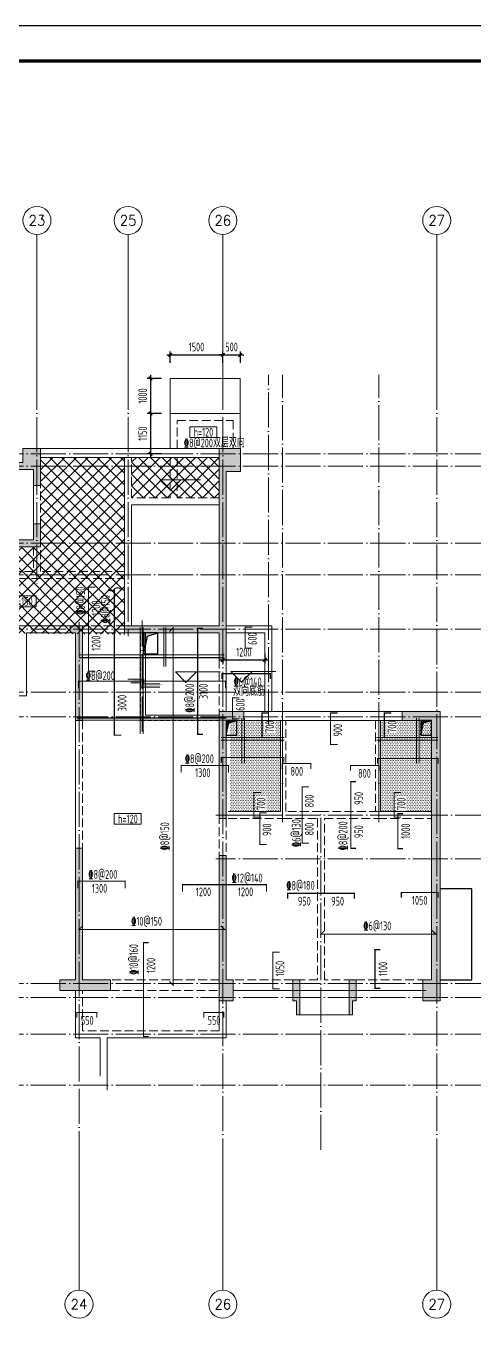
# Model space of a CAD drawing. Extents: x -129922 to 1190196, y -520662 to 139923.
# Drawn here: x 622227 to 635004, y -168335 to -131343 of the extents above; entities that cross this region are included whole.
import ezdxf
from ezdxf.enums import TextEntityAlignment as Align

# ---------------------------------------------------------------- set-up
doc = ezdxf.new("R2010")
doc.units = 0
doc.header["$LTSCALE"] = 1000
doc.header["$MEASUREMENT"] = 0
doc.linetypes.add('DASH', pattern=[0.35, 0.25, -0.1])
doc.linetypes.add('DOTE', pattern=[2.42, 2, -0.2, 0.02, -0.2])
for name, color, linetype, lineweight in [('A-平面-屋面线', 40, 'Continuous', 30), ('A-平面-饰线', 11, 'Continuous', 15), ('A-标注-轴号', 3, 'Continuous', 15), ('A-标注-轴号文字', 7, 'Continuous', 15), ('A-轴线-塔楼', 1, 'DOTE', 9), ('A-轴线-隔墙', 41, 'DOTE', 9), ('S-基础-DQ', 6, 'Continuous', 20), ('S-墙柱-HATCH', 251, 'Continuous', 9), ('S-墙柱-WALL', 6, 'Continuous', 20), ('S-大样-HATCH', 251, 'Continuous', 9), ('S-大样-实线', 2, 'Continuous', 20), ('S-板-BEAM', 4, 'DASH', 20), ('S-板-BEAM-CON', 2, 'Continuous', 20), ('S-板-DIM', 3, 'Continuous', 20), ('S-板-文字', 7, 'Continuous', 20), ('S-板-板厚', 191, 'Continuous', 20), ('S-板-板面填充', 251, 'Continuous', 20), ('S-板-标高', 3, 'Continuous', 20), ('S-板-楼板正筋', 107, 'Continuous', 20), ('S-板-楼板正筋文字', 107, 'Continuous', 20), ('S-板-楼板负筋', 1, 'Continuous', 20), ('S-板-楼板负筋文字', 7, 'Continuous', 20)]:
    doc.layers.add(name, color=color, linetype=linetype, lineweight=lineweight)
for name, color, linetype in [('DIM', 3, 'Continuous'), ('HOLE', 5, 'Continuous'), ('HOLE_HATCH', 9, 'Continuous'), ('Y-云图图框', 7, 'Continuous')]:
    doc.layers.add(name, color=color, linetype=linetype)
doc.styles.add('_TCH_AXIS', font='COMPLEX.shx', dxfattribs={"bigfont": 'hztxt.shx'})
doc.styles.add('_YT_Name', font='', dxfattribs={"width": 0.8})
doc.styles.add('_YT_Sign_Text', font='ros.shx', dxfattribs={"width": 0.8, "bigfont": 'hztxt.shx'})
doc.styles.add('BW_Rein', font='tssdeng.shx', dxfattribs={"width": 0.7, "bigfont": 'hztxt.shx'})
doc.styles.add('COMPLEX', font='COMPLEX')
doc.styles.get("Standard").update_dxf_attribs({"font": 'gbenor.shx', "bigfont": 'gbcbig.shx'})
doc.styles.add('TSSD_Dimension', font='tssdeng.shx', dxfattribs={"width": 0.7, "bigfont": 'HZTXT.SHX'})
doc.styles.add('TSSD_Rein', font='tssdeng.shx', dxfattribs={"width": 0.7, "bigfont": 'hztxt.shx'})
doc.styles.add('样式 1', font='tssdeng.shx', dxfattribs={"width": 0.7, "bigfont": 'tssdchn.shx'})
doc.styles.get('_YT_Name').set_extended_font_data('SimHei')
doc.dimstyles.new('TSSD_100_100$0', dxfattribs={"dimtxt": 250, "dimasz": 100, "dimexe": 100, "dimexo": 250, "dimgap": 100, "dimtad": 1, "dimdec": 0, "dimzin": 0, "dimdsep": 46, "dimtxsty": 'TSSD_Dimension', "dimblk": 'ARCHTICK', "dimcen": 0, "dimdle": 100, "dimclrd": 3, "dimclre": 3, "dimclrt": 7, "dimadec": 0, "dimazin": 0, "dimtfac": 1, "dimtdec": 0, "dimtix": 1, "dimtmove": 2, "dimatfit": 0, "dimldrblk": 'ARCHTICK', "dimfxl": 0, "dimtolj": 1, "dimtzin": 0, "dimarcsym": 0})

# ---------------------------------------------------------------- blocks, each defined once
blk = doc.blocks.new('_AXISO')
blk.add_circle((0, 0), 0.5)
at = {"layer": 'S-板-文字', "style": 'COMPLEX', "width": 1.041667}
blk.add_attdef('A', text='', height=0.56, dxfattribs=at).set_placement((-0.25, -0.28), (0.25, -0.28), align=Align.FIT)
blk = doc.blocks.new('ZHOUWANG3')
at = {"layer": 'A-标注-轴号'}
for p, q in [((124452, 248942), (124452, 252942)), ((127052, 248942), (127052, 252942)), ((129752, 248942), (129752, 252942)), ((135852, 248942), (135852, 252942)), ((125652, 226834), (125652, 222834)), ((129752, 226834), (129752, 222834)), ((135852, 226834), (135852, 222834))]:
    blk.add_line(p, q, dxfattribs=at)
at = {"layer": 'A-轴线-塔楼', "linetype": 'DOTE', "ltscale": 0.5}
for p, q in [((124452, 248942), (124452, 242986)), ((127052, 248942), (127052, 241486)), ((129752, 248942), (129752, 226834)), ((135852, 248942), (135852, 226834)), ((139798, 246686), (85362, 246686)), ((139798, 246336), (121152, 246336)), ((139798, 244136), (121152, 244136)), ((139798, 243236), (85362, 243236)), ((139798, 241686), (85362, 241686)), ((125652, 241886), (125652, 226834)), ((139798, 239886), (85362, 239886)), ((139798, 239186), (85362, 239186)), ((139798, 231586), (85362, 231586)), ((139798, 228686), (85362, 228686))]:
    blk.add_line(p, q, dxfattribs=at)
at = {"layer": 'A-轴线-隔墙', "ltscale": 0.5}
for p, q in [((131052, 238966), (131052, 248942)), ((131452, 236186), (131452, 248942)), ((134202, 236186), (134202, 248942)), ((127452, 238770), (127452, 241936)), ((139798, 236386), (129552, 236386)), ((132552, 226834), (132552, 236486)), ((139798, 235136), (129552, 235136)), ((139798, 231186), (85362, 231186)), ((139798, 230136), (85362, 230136))]:
    blk.add_line(p, q, dxfattribs=at)
at = {"layer": 'A-标注-轴号'}
ref = blk.add_blockref('_AXISO', (124452, 253342), dxfattribs=dict(at, xscale=800, yscale=800, zscale=800))
ref.add_attrib('A', '23', dxfattribs={"layer": 'A-标注-轴号文字', "height": 294.3, "style": '_TCH_AXIS'}).set_placement((124214, 253195), (124690, 253195), align=Align.FIT)
ref = blk.add_blockref('_AXISO', (127052, 253342), dxfattribs=dict(at, xscale=800, yscale=800, zscale=800))
ref.add_attrib('A', '25', dxfattribs={"layer": 'A-标注-轴号文字', "height": 294.3, "style": '_TCH_AXIS'}).set_placement((126814, 253195), (127290, 253195), align=Align.FIT)
ref = blk.add_blockref('_AXISO', (129752, 253342), dxfattribs=dict(at, xscale=800, yscale=800, zscale=800))
ref.add_attrib('A', '26', dxfattribs={"layer": 'A-标注-轴号文字', "height": 294.3, "style": '_TCH_AXIS'}).set_placement((129514, 253195), (129990, 253195), align=Align.FIT)
ref = blk.add_blockref('_AXISO', (135852, 253342), dxfattribs=dict(at, xscale=800, yscale=800, zscale=800))
ref.add_attrib('A', '27', dxfattribs={"layer": 'A-标注-轴号文字', "height": 294.3, "style": '_TCH_AXIS'}).set_placement((135614, 253195), (136090, 253195), align=Align.FIT)
ref = blk.add_blockref('_AXISO', (125652, 222434), dxfattribs=dict(at, xscale=800, yscale=800, zscale=800))
ref.add_attrib('A', '24', dxfattribs={"layer": 'A-标注-轴号文字', "height": 282.2, "style": '_TCH_AXIS'}).set_placement((125410, 222293), (125894, 222293), align=Align.FIT)
ref = blk.add_blockref('_AXISO', (129752, 222434), dxfattribs=dict(at, xscale=800, yscale=800, zscale=800))
ref.add_attrib('A', '26', dxfattribs={"layer": 'A-标注-轴号文字', "height": 294.3, "style": '_TCH_AXIS'}).set_placement((129514, 222286), (129990, 222286), align=Align.FIT)
ref = blk.add_blockref('_AXISO', (135852, 222434), dxfattribs=dict(at, xscale=800, yscale=800, zscale=800))
ref.add_attrib('A', '27', dxfattribs={"layer": 'A-标注-轴号文字', "height": 294.3, "style": '_TCH_AXIS'}).set_placement((135614, 222286), (136090, 222286), align=Align.FIT)
blk = doc.blocks.new('ECMCTK_A1_横_单行图名--0')
at = {"color": 4}
blk.add_lwpolyline([(0, 0), (841, 0), (841, 594), (0, 594)], close=True, dxfattribs=at)
at = {"const_width": 1}
blk.add_lwpolyline([(25, 10), (831, 10), (831, 584), (25, 584)], close=True, dxfattribs=at)
at = {"color": 80, "flags": 3}
for tag, height, p in [('YTHQINS', 3, (34.31, 585.5)), ('ECMCKEY', 3, (292.07, 288.23)), ('YTTQINS', 5.62, (848.03, 12.81)), ('YTBARCODE_T1', 3, (749.78, 5.95)), ('YTFRAME', 3, (652.76, 5.84))]:
    blk.add_attdef(tag, text='', height=height, dxfattribs=at).set_placement(p, align=Align.MIDDLE_CENTER)
for tag, height, style, width, p in [('证书编号', 4, '_YT_Sign_Text', 0.8, (708.87, 43.81)), ('审查批准号', 4, '_YT_Sign_Text', 0.8, (761.06, 43.81)), ('工程号', 4, '_YT_Sign_Text', 0.5, (804.08, 44.12)), ('设计单位', 6, '_YT_Name', 0.8, (623.75, 38.6)), ('建设单位', 4, '_YT_Sign_Text', 0.8, (734.96, 36.11)), ('阶段', 4, '_YT_Sign_Text', 0.8, (804.08, 35.81)), ('项目号', 4, '_YT_Sign_Text', 0.5, (822.08, 33.72)), ('项目名称', 4, '_YT_Sign_Text', 0.8, (734.96, 28.11)), ('专业', 4, '_YT_Sign_Text', 0.8, (804.08, 27.31)), ('图纸编号', 4, '_YT_Sign_Text', 0.5, (803.93, 19.36)), ('图纸名称', 4.5, '_YT_Name', 0.8, (735.39, 15.06)), ('出图比例', 4.2, '_YT_Sign_Text', 0.8, (681.82, 11.78)), ('日期', 4, '_YT_Sign_Text', 0.5, (803.88, 12.13)), ('版本号', 4, '_YT_Sign_Text', 0.8, (822.08, 13))]:
    blk.add_attdef(tag, text='', height=height, dxfattribs=dict(style=style, width=width)).set_placement(p, align=Align.CENTER)
at = {"style": '_YT_Sign_Text', "width": 0.8, "flags": 3}
for tag, p, height in [('{审定人}', (605.87, 26.45), 6.24), ('{校对人}', (658.35, 26.53), 6.24), ('[审定人]', (590.95, 27.81), 4.1), ('[校对人]', (642.23, 27.82), 4.1), ('[审核人]', (591.01, 19.76), 4.1), ('{审核人}', (606.98, 18.44), 6.24), ('[设计人]', (642.47, 20.21), 4.1), ('{设计人}', (658.48, 18.54), 6.24), ('[项目负责人]', (590.78, 12.01), 4.1), ('{项目负责人}', (608.28, 10.72), 6.24), ('[专业负责人]', (642.74, 11.77), 4.1), ('{专业负责人}', (658.58, 10.36), 6.24)]:
    blk.add_attdef(tag, p, '', height=height, dxfattribs=at)
at = {"color": 80, "flags": 3}
for tag, p in [('YTQRCODE', (551.04, 11.91)), ('YTBZSIT', (25, 10)), ('EXT_TK_LEFT', (25, 10))]:
    blk.add_attdef(tag, p, '', height=3, dxfattribs=at)
blk = doc.blocks.new('_ArchTick')
at = {"color": 0, "linetype": 'ByBlock', "const_width": 0.4}
blk.add_lwpolyline([(-0.5, -0.5), (0.5, 0.5)], dxfattribs=at)
blk = doc.blocks.new('*D1134')
at = {"layer": 'Defpoints', "color": 0, "transparency": 16777216}
for p in [(627840, -148988), (629040, -148988), (627840, -149426)]:
    blk.add_point(p, dxfattribs=at)
at = {"layer": 'S-板-DIM', "color": 3, "lineweight": -2, "transparency": 16777216}
for p, q in [((629140, -149426), (627740, -149426)), ((627840, -149238), (627840, -149526)), ((629040, -149238), (629040, -149526))]:
    blk.add_line(p, q, dxfattribs=at)
at = {"layer": 'S-板-DIM', "color": 3, "lineweight": -2, "transparency": 16777216, "xscale": 100, "yscale": 100, "zscale": 100, "rotation": 180}
blk.add_blockref('_ArchTick', (627840, -149426), dxfattribs=at)
at = {"layer": 'S-板-DIM', "color": 3, "lineweight": -2, "transparency": 16777216, "xscale": 100, "yscale": 100, "zscale": 100}
blk.add_blockref('_ArchTick', (629040, -149426), dxfattribs=at)
at = {"layer": 'S-板-DIM', "color": 7, "transparency": 16777216, "insert": (628440, -149201), "char_height": 250, "attachment_point": 5, "style": 'TSSD_Dimension'}
blk.add_mtext('\\A1;1200', dxfattribs=at)
blk = doc.blocks.new('20191023.11405152')
at = {"layer": 'S-大样-HATCH'}
h = blk.add_hatch(color=256, dxfattribs=at)
h.dxf.hatch_style = 1
h.paths.add_polyline_path([(-100, 0), (0, 0), (0, -400), (100, -400), (100, 600), (-100, 600)])
at = {"layer": 'S-大样-实线'}
blk.add_lwpolyline([(-100, 0), (0, 0), (0, -400), (100, -400), (100, 600), (-100, 600)], close=True, dxfattribs=at)
blk = doc.blocks.new('新块')
at = {"layer": 'S-基础-DQ'}
h = blk.add_hatch(color=8, dxfattribs=at)
h.dxf.hatch_style = 1
h.paths.add_polyline_path([(100, 25), (371, 25), (371, 54), (266, 91), (455, 125), (0, 125), (0, 0), (-451, 0), (-556, -19), (-451, -56), (-451, -100), (100, -100)])
for points in [[(455, 125), (0, 125), (0, 0), (-451, 0)], [(371, 25), (100, 25), (100, -100), (-451, -100)]]:
    blk.add_lwpolyline(points, dxfattribs=at)
blk = doc.blocks.new('BW-40591366', base_point=(4327241, -517169))
at = {"layer": 'S-板-板面填充'}
h = blk.add_hatch(dxfattribs=at)
h.set_pattern_fill('DOTS', color=256, scale=30, style=0)
h.set_pattern_definition([(0, (4332590.633, -507428.795), (23.8125, 47.625), [0, -47.625])])
h.paths.add_polyline_path([(4369441, -504829), (4370891, -504829), (4370891, -507429), (4369441, -507429)])
h = blk.add_hatch(dxfattribs=at)
h.set_pattern_fill('DOTS', color=256, scale=30, style=0)
h.set_pattern_definition([(0, (4328290.633, -507428.794), (23.8125, 47.625), [0, -47.625])])
h.paths.add_polyline_path([(4373741, -504829), (4375191, -504829), (4375191, -507429), (4373741, -507429)])
at = {"layer": 'A-平面-屋面线', "ltscale": 0.5}
blk.add_lwpolyline([(4375441, -512229), (4376341, -512229), (4376341, -509629), (4375441, -509629)], dxfattribs=at)
at = {"layer": 'A-平面-饰线'}
blk.add_line((4371341, -513229), (4372941, -513229), dxfattribs=at)
blk.add_lwpolyline([(4369741, -496079), (4369741, -495079), (4367741, -495079), (4367741, -496079)], dxfattribs=at)
at = {"layer": 'S-基础-DQ', "linetype": 'DASH', "ltscale": 0.5}
blk.add_lwpolyline([(4369141, -504829), (4366891, -504829), (4366891, -502329)], dxfattribs=at)
at = {"layer": 'S-基础-DQ', "ltscale": 0.5}
for points in [[(4369141, -504679), (4367041, -504679), (4367041, -502329)], [(4369441, -507529), (4370941, -507529), (4370941, -504829)], [(4375191, -507529), (4373691, -507529), (4373691, -504829)]]:
    blk.add_lwpolyline(points, dxfattribs=at)
at = {"layer": 'S-板-BEAM'}
for p, q in [((4366641, -498479), (4366641, -497329)), ((4364041, -499254), (4364041, -498154)), ((4367740, -498479), (4366641, -498479)), ((4369141, -498479), (4367940, -498479)), ((4363841, -499879), (4363841, -500579)), ((4364041, -500579), (4364041, -499879)), ((4361341, -500779), (4366441, -500779)), ((4363841, -500579), (4362791, -500579)), ((4366441, -500579), (4364041, -500579)), ((4366441, -502129), (4365241, -502129)), ((4365241, -502329), (4366441, -502329)), ((4369141, -503099), (4369141, -504579)), ((4365241, -504829), (4365241, -508929)), ((4371041, -507429), (4371041, -504829)), ((4373591, -504829), (4373591, -507429)), ((4369141, -507529), (4369141, -509229)), ((4372041, -507429), (4371041, -507429)), ((4373666, -507429), (4372041, -507429)), ((4369341, -507629), (4369341, -509229)), ((4369391, -507629), (4370966, -507629)), ((4370966, -507629), (4371941, -507629)), ((4371941, -507629), (4371941, -512229)), ((4372141, -507629), (4373666, -507629)), ((4372141, -512229), (4372141, -507629)), ((4373666, -507629), (4375191, -507629)), ((4369141, -512229), (4366041, -512229)), ((4371941, -512229), (4369441, -512229)), ((4375041, -512229), (4372141, -512229)), ((4365241, -513679), (4365241, -512529)), ((4366041, -512529), (4369141, -512529)), ((4369141, -513679), (4365241, -513679))]:
    blk.add_line(p, q, dxfattribs=at)
for points in [[(4367941, -497079), (4367941, -496279), (4369541, -496279), (4369541, -497079)], [(4367740, -497329), (4367740, -498479)], [(4367940, -497329), (4367940, -498479)]]:
    blk.add_lwpolyline(points, dxfattribs=at)
at = {"layer": 'S-板-BEAM-CON'}
for p, q in [((4366541, -497079), (4364041, -497079)), ((4369166, -497079), (4366541, -497079)), ((4364041, -497329), (4369141, -497329)), ((4366441, -497329), (4366441, -502129)), ((4363841, -498154), (4363841, -499254)), ((4366641, -498679), (4369141, -498679)), ((4366641, -500729), (4366641, -498679)), ((4366641, -502129), (4366641, -500729)), ((4364891, -502129), (4362341, -502129)), ((4363641, -504129), (4363641, -502329)), ((4363641, -502329), (4364891, -502329)), ((4370641, -502129), (4369341, -502129)), ((4369341, -502329), (4370441, -502329)), ((4370441, -502329), (4370441, -504579)), ((4370641, -504579), (4370641, -502129)), ((4369341, -504579), (4369341, -503099)), ((4361741, -504129), (4363641, -504129)), ((4370541, -504579), (4369841, -504579)), ((4370966, -504579), (4370541, -504579)), ((4373666, -504579), (4370966, -504579)), ((4374351, -504579), (4373666, -504579)), ((4365041, -504829), (4365041, -508929)), ((4369841, -504829), (4370541, -504829)), ((4370541, -504829), (4370966, -504829)), ((4370891, -504829), (4370891, -507429)), ((4373666, -504829), (4370966, -504829)), ((4373666, -504829), (4374351, -504829)), ((4373741, -507429), (4373741, -504829)), ((4370891, -507429), (4369391, -507429)), ((4375191, -507429), (4373666, -507429)), ((4365041, -512529), (4365041, -513879)), ((4369141, -513679), (4369141, -512527)), ((4369541, -512529), (4372041, -512529)), ((4372041, -512529), (4375041, -512529)), ((4369341, -513879), (4369341, -512829)), ((4365041, -513879), (4365743, -513879)), ((4365743, -514979), (4365743, -513879)), ((4365941, -515379), (4365941, -513879)), ((4365941, -513879), (4369341, -513879))]:
    blk.add_line(p, q, dxfattribs=at)
blk.add_lwpolyline([(4367741, -497079), (4367741, -496079), (4369741, -496079), (4369741, -497079)], dxfattribs=at)
at = {"layer": 'S-基础-DQ', "xscale": -1}
blk.add_blockref('新块', (4366991, -503783), dxfattribs=at)
at = {"layer": 'S-大样-实线'}
blk.add_blockref('20191023.11405152', (4371341, -512829), dxfattribs=at)
at = {"layer": 'S-大样-实线', "xscale": -1}
blk.add_blockref('20191023.11405152', (4372941, -512829), dxfattribs=at)
blk = doc.blocks.new('*D1137')
at = {"layer": 'Defpoints', "color": 0, "transparency": 16777216}
for p in [(627840, -140724), (626340, -141196), (627840, -141196)]:
    blk.add_point(p, dxfattribs=at)
at = {"layer": 'DIM', "color": 3, "lineweight": -2, "transparency": 16777216}
for p, q in [((626240, -140724), (627940, -140724)), ((626340, -140946), (626340, -140624)), ((627840, -140946), (627840, -140624))]:
    blk.add_line(p, q, dxfattribs=at)
at = {"layer": 'DIM', "color": 3, "lineweight": -2, "transparency": 16777216, "xscale": 100, "yscale": 100, "zscale": 100, "rotation": 180}
blk.add_blockref('_ArchTick', (626340, -140724), dxfattribs=at)
at = {"layer": 'DIM', "color": 3, "lineweight": -2, "transparency": 16777216, "xscale": 100, "yscale": 100, "zscale": 100}
blk.add_blockref('_ArchTick', (627840, -140724), dxfattribs=at)
at = {"layer": 'DIM', "color": 7, "transparency": 16777216, "insert": (627090, -140499), "char_height": 250, "attachment_point": 5, "style": 'TSSD_Dimension'}
blk.add_mtext('\\A1;1500', dxfattribs=at)
blk = doc.blocks.new('*D1138')
at = {"layer": 'Defpoints', "color": 0, "transparency": 16777216}
for p in [(626340, -142396), (625780, -143546), (626340, -143546)]:
    blk.add_point(p, dxfattribs=at)
at = {"layer": 'DIM', "color": 3, "lineweight": -2, "transparency": 16777216}
for p, q in [((626090, -142396), (625680, -142396)), ((625780, -142296), (625780, -143646)), ((626090, -143546), (625680, -143546))]:
    blk.add_line(p, q, dxfattribs=at)
at = {"layer": 'DIM', "color": 3, "lineweight": -2, "transparency": 16777216, "xscale": 100, "yscale": 100, "zscale": 100}
for p, rotation in [((625780, -142396), 90), ((625780, -143546), 270)]:
    blk.add_blockref('_ArchTick', p, dxfattribs=dict(at, rotation=rotation))
at = {"layer": 'DIM', "color": 7, "transparency": 16777216, "insert": (625555, -142971), "char_height": 250, "attachment_point": 5, "rotation": 90, "style": 'TSSD_Dimension'}
blk.add_mtext('\\A1;1150', dxfattribs=at)
blk = doc.blocks.new('*D1139')
at = {"layer": 'Defpoints', "color": 0, "transparency": 16777216}
for p in [(626340, -141396), (625780, -142396), (626340, -142396)]:
    blk.add_point(p, dxfattribs=at)
at = {"layer": 'DIM', "color": 3, "lineweight": -2, "transparency": 16777216}
for p, q in [((625780, -141296), (625780, -142496)), ((626090, -141396), (625680, -141396)), ((626090, -142396), (625680, -142396))]:
    blk.add_line(p, q, dxfattribs=at)
at = {"layer": 'DIM', "color": 3, "lineweight": -2, "transparency": 16777216, "xscale": 100, "yscale": 100, "zscale": 100}
for p, rotation in [((625780, -141396), 90), ((625780, -142396), 270)]:
    blk.add_blockref('_ArchTick', p, dxfattribs=dict(at, rotation=rotation))
at = {"layer": 'DIM', "color": 7, "transparency": 16777216, "insert": (625555, -141896), "char_height": 250, "attachment_point": 5, "rotation": 90, "style": 'TSSD_Dimension'}
blk.add_mtext('\\A1;1000', dxfattribs=at)
blk = doc.blocks.new('*D1148')
at = {"layer": 'Defpoints', "color": 0, "transparency": 16777216}
for p in [(628340, -140724), (627840, -141196), (628340, -141196)]:
    blk.add_point(p, dxfattribs=at)
at = {"layer": 'DIM', "color": 3, "lineweight": -2, "transparency": 16777216}
for p, q in [((627840, -140724), (627740, -140724)), ((627840, -140946), (627840, -140624)), ((627840, -140724), (628340, -140724)), ((628340, -140946), (628340, -140624)), ((628340, -140724), (628440, -140724))]:
    blk.add_line(p, q, dxfattribs=at)
at = {"layer": 'DIM', "color": 3, "lineweight": -2, "transparency": 16777216, "xscale": 100, "yscale": 100, "zscale": 100}
blk.add_blockref('_ArchTick', (627840, -140724), dxfattribs=at)
at = {"layer": 'DIM', "color": 3, "lineweight": -2, "transparency": 16777216, "xscale": 100, "yscale": 100, "zscale": 100, "rotation": 180}
blk.add_blockref('_ArchTick', (628340, -140724), dxfattribs=at)
at = {"layer": 'DIM', "color": 7, "transparency": 16777216, "insert": (628090, -140499), "char_height": 250, "attachment_point": 5, "style": 'TSSD_Dimension'}
blk.add_mtext('\\A1;500', dxfattribs=at)
blk = doc.blocks.new('sfdhgfjhgfjhgj')
at = {"layer": 'S-墙柱-HATCH'}
h = blk.add_hatch(color=256, dxfattribs=at)
h.paths.add_polyline_path([(327455, 177313), (325055, 177313), (325055, 174013), (325255, 174013), (325255, 174913), (327955, 174913), (327955, 175563), (327755, 175563), (327755, 175113), (325255, 175113), (325255, 177113), (327755, 177113), (327755, 176663), (327955, 176663), (327955, 177713), (327455, 177713)])
h.paths.add_polyline_path([(333255, 177063), (333255, 171693), (333055, 171693), (333055, 172463), (330355, 172463), (330355, 172663), (330455, 172663), (333055, 172663), (333055, 177713), (333655, 177713), (333655, 177063)])
h.paths.add_polyline_path([(338855, 162563), (339105, 162563), (339105, 169963), (338265, 169963), (338265, 170213), (339355, 170213), (339355, 161963), (338855, 161963)])
h.paths.add_polyline_path([(322255, 168163), (322455, 168163), (322455, 170663), (322855, 170663), (322855, 170863), (321855, 170863), (321855, 170663), (322255, 170663)])
h.paths.add_polyline_path([(325455, 166363), (325055, 166363), (325055, 166563), (325655, 166563), (325655, 164063), (325455, 164063)])
h.paths.add_polyline_path([(319255, 170663), (320255, 170663), (320255, 170863), (319055, 170863), (319055, 168163), (319255, 168163)])
h.paths.add_polyline_path([(319255, 166363), (319655, 166363), (319655, 166563), (319055, 166563), (319055, 164063), (319255, 164063)])
h.paths.add_polyline_path([(326255, 172663), (326255, 172463), (324655, 172463), (324655, 172023), (324455, 172023), (324455, 172663)])
h.paths.add_polyline_path([(320055, 172463), (318305, 172463), (318305, 172663), (320255, 172663), (320255, 172023), (320055, 172023)])
h.paths.add_polyline_path([(329155, 169963), (328955, 169963), (328955, 172463), (328805, 172463), (328805, 172663), (329155, 172663)])
h.paths.add_polyline_path([(325455, 170663), (324455, 170663), (324455, 170863), (325655, 170863), (325655, 168163), (325455, 168163)])
h.paths.add_polyline_path([(328505, 162263), (328505, 162563), (328955, 162563), (328955, 166313), (329155, 166313), (329155, 162563), (329955, 162563), (329955, 162263)])
h.paths.add_polyline_path([(321455, 162263), (321455, 162563), (322230, 162563), (322230, 166963), (322480, 166963), (322480, 162563), (323255, 162563), (323255, 162263)])
h.paths.add_polyline_path([(333455, 162563), (333255, 162563), (333255, 166113), (333055, 166113), (333055, 161963), (333455, 161963)])
h.paths.add_polyline_path([(333755, 169963), (333255, 169963), (333255, 167163), (333055, 167163), (333055, 170213), (333755, 170213)])
h.paths.add_polyline_path([(318505, 173963), (318505, 175063), (316905, 175063), (316905, 177363), (314405, 177363), (314405, 175063), (312805, 175063), (312805, 173963), (313005, 173963), (313005, 174863), (315105, 174863), (315105, 175063), (314605, 175063), (314605, 177163), (316705, 177163), (316705, 175063), (316205, 175063), (316205, 174863), (318305, 174863), (318305, 173963)])
h.paths.add_polyline_path([(298055, 177063), (298055, 171693), (298255, 171693), (298255, 172463), (300955, 172463), (300955, 172663), (300855, 172663), (298255, 172663), (298255, 177713), (297655, 177713), (297655, 177063)])
h.paths.add_polyline_path([(292455, 162563), (292205, 162563), (292205, 169963), (293045, 169963), (293045, 170213), (291955, 170213), (291955, 161963), (292455, 161963)])
h.paths.add_polyline_path([(309055, 168163), (308855, 168163), (308855, 170663), (308455, 170663), (308455, 170863), (309455, 170863), (309455, 170663), (309055, 170663)])
h.paths.add_polyline_path([(305855, 166363), (306255, 166363), (306255, 166563), (305655, 166563), (305655, 164063), (305855, 164063)])
h.paths.add_polyline_path([(312055, 170663), (311055, 170663), (311055, 170863), (312255, 170863), (312255, 168163), (312055, 168163)])
h.paths.add_polyline_path([(312055, 166363), (311655, 166363), (311655, 166563), (312255, 166563), (312255, 164063), (312055, 164063)])
h.paths.add_polyline_path([(305055, 172663), (305055, 172463), (306655, 172463), (306655, 172023), (306855, 172023), (306855, 172663)])
h.paths.add_polyline_path([(305055, 175213), (305055, 174013), (305255, 174013), (305255, 177713), (302755, 177713), (302755, 177013), (302955, 177013), (302955, 177513), (305055, 177513), (305055, 175413), (302955, 175413), (302955, 175913), (302755, 175913), (302755, 175213)])
h.paths.add_polyline_path([(311255, 172463), (313005, 172463), (313005, 172663), (311055, 172663), (311055, 172023), (311255, 172023)])
h.paths.add_polyline_path([(302155, 169963), (302355, 169963), (302355, 172463), (302505, 172463), (302505, 172663), (302155, 172663)])
h.paths.add_polyline_path([(315555, 169963), (315755, 169963), (315755, 172463), (316105, 172463), (316105, 172663), (315205, 172663), (315205, 172463), (315555, 172463)])
h.paths.add_polyline_path([(305855, 170663), (306855, 170663), (306855, 170863), (305655, 170863), (305655, 168163), (305855, 168163)])
h.paths.add_polyline_path([(302805, 162263), (302805, 162563), (302355, 162563), (302355, 166313), (302155, 166313), (302155, 162563), (301355, 162563), (301355, 162263)])
h.paths.add_polyline_path([(309855, 162263), (309855, 162563), (309055, 162563), (309055, 166963), (308855, 166963), (308855, 162563), (308055, 162563), (308055, 162263)])
h.paths.add_polyline_path([(316555, 162263), (316555, 162563), (315755, 162563), (315755, 166313), (315555, 166313), (315555, 162563), (314755, 162563), (314755, 162263)])
h.paths.add_polyline_path([(297855, 162563), (298055, 162563), (298055, 166113), (298255, 166113), (298255, 161963), (297855, 161963)])
h.paths.add_polyline_path([(297555, 169963), (298055, 169963), (298055, 167163), (298255, 167163), (298255, 170213), (297555, 170213)])
at = {"layer": 'S-墙柱-WALL'}
for points in [[(327455, 177313), (325055, 177313), (325055, 174013), (325255, 174013), (325255, 174913), (327955, 174913), (327955, 175563), (327755, 175563), (327755, 175113), (325255, 175113), (325255, 177113), (327755, 177113), (327755, 176663), (327955, 176663), (327955, 177713), (327455, 177713)], [(333255, 177063), (333255, 171693), (333055, 171693), (333055, 172463), (330355, 172463), (330355, 172663), (330455, 172663), (330455, 172663), (333055, 172663), (333055, 177713), (333655, 177713), (333655, 177063)], [(329155, 169963), (328955, 169963), (328955, 172463), (328805, 172463), (328805, 172663), (329155, 172663)], [(333755, 169963), (333255, 169963), (333255, 167163), (333055, 167163), (333055, 170213), (333755, 170213)], [(338855, 162563), (339105, 162563), (339105, 169963), (338265, 169963), (338265, 170213), (339355, 170213), (339355, 161963), (338855, 161963)], [(328505, 162263), (328505, 162563), (328955, 162563), (328955, 166313), (329155, 166313), (329155, 162563), (329955, 162563), (329955, 162263)], [(333455, 162563), (333255, 162563), (333255, 166113), (333055, 166113), (333055, 161963), (333455, 161963)]]:
    blk.add_lwpolyline(points, close=True, dxfattribs=at)
blk = doc.blocks.new('sgjhfgjhgj')
at = {"layer": 'HOLE_HATCH', "ltscale": 0.5}
for points in [[(299419, 605212), (299819, 605212), (299519, 605112), (299419, 604612)], [(301769, 602712), (302069, 602712), (301844, 602637), (301769, 602292)], [(307319, 602712), (307619, 602712), (307394, 602637), (307319, 602292)]]:
    blk.add_hatch(color=256, dxfattribs=at).paths.add_polyline_path(points)
at = {"layer": 'HOLE', "ltscale": 0.5}
for points in [[(299419, 604612), (299819, 604612), (299819, 605212), (299419, 605212)], [(301769, 602292), (302069, 602292), (302069, 602712), (301769, 602712)], [(307319, 602292), (307619, 602292), (307619, 602712), (307319, 602712)]]:
    blk.add_lwpolyline(points, close=True, dxfattribs=at)
for points in [[(299419, 604612), (299519, 605112), (299819, 605212)], [(301769, 602292), (301844, 602637), (302069, 602712)], [(307319, 602292), (307394, 602637), (307619, 602712)]]:
    blk.add_lwpolyline(points, dxfattribs=at)

msp = doc.modelspace()

# ---------------------------------------------------------------- hatches: boundary and pattern name
at = {"layer": 'S-板-板面填充'}
h = msp.add_hatch(dxfattribs=at)
h.set_pattern_fill('ANSI37', color=256, scale=150, style=0)
h.set_pattern_definition([(45, (-3726468.42, 509117.52), (-168.379802, 168.379802), []), (135, (-3726468.42, 509117.52), (-168.379802, -168.379802), [])])
h.paths.add_polyline_path([(619939.7, -146196.5), (622639.7, -146196.5), (622639.7, -143646.5), (625039.7, -143646.5), (625039.7, -148696.5), (619939.7, -148646.5)])
h = msp.add_hatch(dxfattribs=at)
h.set_pattern_fill('ANSI37', color=256, scale=150)
h.set_pattern_definition([(45, (625239.7, -144796.48), (-168.38, 168.38), []), (135, (625239.7, -144796.48), (-168.38, -168.38), [])])
h.paths.add_polyline_path([(627739.7, -143646.5), (625239.7, -143646.5), (625239.7, -144796.5), (627739.7, -144796.5)])

# ---------------------------------------------------------------- linework, layer by layer
at = {"layer": 'S-板-板厚'}
for points in [[(627667.2, -142772.7), (626896.9, -142772.7), (626896.9, -143083), (627667.2, -143083)], [(622514, -147598.2), (621743.6, -147598.2), (621743.6, -147908.4), (622514, -147908.4)], [(625515.3, -153801), (624744.9, -153801), (624744.9, -154111.2), (625515.3, -154111.2)]]:
    msp.add_lwpolyline(points, close=True, dxfattribs=at)
at = {"layer": 'S-板-标高'}
for p, q in [((626347.7, -144585), (626047.7, -144285)), ((626047.7, -144285), (627201.2, -144285)), ((626347.7, -144585), (626647.7, -144285)), ((626788, -150064.4), (626488, -149764.4)), ((626488, -149764.4), (627769, -149764.4)), ((626788, -150064.4), (627088, -149764.4)), ((628373.5, -150056.4), (628073.5, -149756.4)), ((628073.5, -149756.4), (629354.5, -149756.4)), ((628373.5, -150056.4), (628673.5, -149756.4))]:
    msp.add_line(p, q, dxfattribs=at)
at = {"layer": 'S-板-楼板正筋', "const_width": 30}
for points in [[(625485.1, -148491.4), (625485.1, -151532)], [(625571.5, -148491.4), (625571.5, -151532)], [(626158.8, -148494), (626158.8, -149611)], [(626214.3, -148494), (626214.3, -149611)], [(626316.3, -158590.4), (626422.3, -158696.5), (626422.3, -148509.5), (626316.3, -148615.5)], [(623739.7, -149281.5), (627882.8, -149281.5)], [(623739.7, -149359.5), (627882.8, -149359.5)], [(627944.5, -151079.1), (623685.2, -151079.1)], [(627944.5, -151144.8), (623685.2, -151144.8)], [(628381.8, -151081), (628381.8, -152368)], [(628458.3, -151081), (628458.3, -152368)], [(633359.3, -151081), (633359.3, -152368)], [(633435.8, -151081), (633435.8, -152368)], [(627786.8, -151632), (629589.8, -151632)], [(632218.3, -151632), (633972.3, -151632)], [(627786.8, -151708), (629589.8, -151708)], [(632218.3, -151708), (633972.3, -151708)], [(623845.8, -157006.8), (623739.7, -157112.9), (627889.7, -157112.9), (627783.6, -157006.8)], [(630745.8, -157138.4), (630639.7, -157244.5), (633914.7, -157244.5), (633808.7, -157138.4)]]:
    msp.add_lwpolyline(points, dxfattribs=at)
at = {"layer": 'S-板-楼板负筋'}
for points, const_width in [([(624209.6, -149746.5), (624009.6, -149746.5), (624009.6, -147346.5), (624209.6, -147346.5)], 30), ([(624947.2, -151569.8), (624747.2, -151569.8), (624747.2, -147408.6)], 30), ([(627270.8, -151545.2), (627120.8, -151545.2), (627123.3, -148521.3), (627273.3, -148521.3)], 35), ([(628678.4, -149086.5), (628478.4, -149086.5), (628478.4, -148486.5), (628678.4, -148486.5)], 30), ([(627813.4, -149963.5), (627813.4, -149813.5), (629193.4, -149813.5), (629193.4, -149963.5)], 35), ([(623729.5, -150232.8), (623729.5, -150032.8), (627919, -150032.8), (627919, -150232.8)], 30), ([(628315.7, -151106.5), (628115.7, -151106.5), (628115.7, -150506.5), (628315.7, -150506.5)], 30), ([(629157.1, -151636.5), (628957.1, -151636.5), (628957.1, -150936.5), (629157.1, -150936.5)], 30), ([(631114.7, -151836.5), (630914.7, -151836.5), (630914.7, -150936.5), (631114.7, -150936.5)], 30), ([(632646.4, -151636.5), (632446.4, -151636.5), (632446.4, -150936.5), (632646.4, -150936.5)], 30), ([(627799.7, -152356), (627799.7, -152206), (629579.7, -152206), (629579.7, -152356)], 35), ([(629529.7, -152531), (629529.7, -152381), (630349.7, -152381), (630349.7, -152531)], 30), ([(632249.7, -152385), (632249.7, -152235), (633979.7, -152235), (633979.7, -152385)], 35), ([(626649.7, -152634), (626649.7, -152434), (627999.7, -152434), (627999.7, -152634)], 30), ([(631479.7, -152584), (631479.7, -152434), (632299.7, -152434), (632299.7, -152584)], 30), ([(630302.2, -154646.5), (630102.2, -154646.5), (630102.2, -153046.5), (630302.2, -153046.5)], 30), ([(631642.1, -154796.5), (631492.1, -154796.5), (631492.1, -152896.5), (631642.1, -152896.5)], 35), ([(628927.2, -153906.5), (628727.2, -153906.5), (628727.2, -153206.5), (628927.2, -153206.5)], 30), ([(632922.6, -153906.5), (632722.6, -153906.5), (632722.6, -153206.5), (632922.6, -153206.5)], 30), ([(629094.7, -154686.5), (628894.7, -154686.5), (628894.7, -153786.5), (629094.7, -153786.5)], 30), ([(632980.1, -154806.5), (632830.1, -154806.5), (632830.1, -153806.5), (632980.1, -153806.5)], 35), ([(623705.2, -155934.1), (623705.2, -155734.1), (625055.2, -155734.1), (625055.2, -155934.1)], 30), ([(626689.7, -156032.1), (626689.7, -155832.1), (629089.7, -155832.1), (629089.7, -156032.1)], 30), ([(629689.7, -156229.5), (629689.7, -156079.5), (631589.7, -156079.5), (631589.7, -156229.5)], 35), ([(632929.7, -156205), (632929.7, -156055), (633979.7, -156055), (633979.7, -156205)], 35), ([(625725.5, -160166), (625575.5, -160166), (625575.5, -157486.5), (625725.5, -157486.5)], 30), ([(629464.7, -158806.5), (629264.7, -158806.5), (629264.7, -157756.5), (629464.7, -157756.5)], 30), ([(632332.6, -158786.5), (632182.6, -158786.5), (632182.6, -157686.5), (632332.6, -157686.5)], 35), ([(623679.7, -159628.5), (623679.7, -159478.5), (624249.7, -159478.5), (624249.7, -159628.5)], 30), ([(627295.7, -159628.5), (627295.7, -159478.5), (627865.7, -159478.5), (627865.7, -159628.5)], 30)]:
    msp.add_lwpolyline(points, dxfattribs=dict(at, const_width=const_width))
at = {"layer": 'S-板-楼板负筋', "const_width": 30}
msp.add_lwpolyline([(624924.2, -147408.6, 0.5), (624747.2, -147408.6, -0.5), (624570.2, -147408.6)], format="xyb", dxfattribs=at)

# ---------------------------------------------------------------- block references
for name, p in [('ZHOUWANG3', (498087.8, -390232.9)), ('BW-40591366', (585839.7, -163487)), ('sgjhfgjhgj', (326171.2, -753858.6))]:
    msp.add_blockref(name, p)
at = {"layer": 'S-墙柱-HATCH'}
msp.add_blockref('sfdhgfjhgfjhgj', (294685.1, -321109.5), dxfattribs=at)
at = {"layer": 'Y-云图图框', "xscale": 100, "yscale": 100, "zscale": 100}
msp.add_blockref('ECMCTK_A1_横_单行图名--0', (569979.6, -190742.5), dxfattribs=at)

# ---------------------------------------------------------------- texts
at = {"layer": 'S-板-板厚', "style": 'TSSD_Rein', "width": 0.7}
for s, p in [('h=120', (627288, -142929.3)), ('h=150', (622134.8, -147754.7)), ('h=120', (625136.1, -153957.5))]:
    msp.add_text(s, height=250, dxfattribs=at).set_placement(p, align=Align.MIDDLE)
at = {"layer": 'S-板-楼板正筋文字', "style": '样式 1', "width": 0.7}
for s, p in [('\x848@200双层双向', (626729.5, -143359.3)), ('双向底筋', (628131.7, -150444.5)), ('\x846@140', (628143.6, -150172)), ('\x8410@150', (625226.7, -157001.4))]:
    msp.add_text(s, height=250, dxfattribs=at).set_placement(p)
msp.add_text('\x848@150', height=250, rotation=90, dxfattribs=at).set_placement((626310.9, -154859))
at = {"layer": 'S-板-楼板正筋文字', "linetype": 'Continuous', "style": '样式 1', "width": 0.7}
msp.add_text('\x846@130', height=250, dxfattribs=at).set_placement((631847, -157133.1))
at = {"layer": 'S-板-楼板负筋文字', "style": '样式 1', "width": 0.7}
for s, p in [('\x848@150', (623908.9, -148139.6)), ('\x848@150', (624615.8, -148378.5)), ('\x846@130', (630058.7, -154761.3)), ('\x8410@160', (625424.9, -158406.5))]:
    msp.add_text(s, height=250, rotation=90, dxfattribs=at).set_placement(p)
at = {"layer": 'S-板-楼板负筋文字', "width": 0.7}
for s, style, p in [('1200', '样式 1', (624100.8, -147946.5)), ('600', '样式 1', (628558.4, -148816.5)), ('1200', '样式 1', (624100.8, -148947.6)), ('3000', '样式 1', (624843.4, -150653.9)), ('600', '样式 1', (628211.9, -150699.3)), ('700', '样式 1', (629053.2, -151329)), ('900', '样式 1', (630994.7, -151429)), ('700', '样式 1', (632542.6, -151329)), ('700', '样式 1', (628807.2, -153526.5)), ('800', '样式 1', (630182.2, -153446.5)), ('950', 'BW_Rein', (631592.1, -153371.5)), ('700', '样式 1', (632802.6, -153526.5)), ('900', '样式 1', (628974.7, -154266.5)), ('800', '样式 1', (630182.2, -154246.5)), ('950', 'BW_Rein', (631592.1, -154321.5)), ('1000', 'BW_Rein', (632930.1, -154306.5)), ('1200', '样式 1', (625666.6, -158136.5)), ('1050', '样式 1', (629344.7, -158226.5)), ('1100', 'BW_Rein', (632282.6, -158236.5))]:
    msp.add_text(s, height=250, rotation=90, dxfattribs=dict(at, style=style)).set_placement(p, align=Align.TOP_CENTER)
at = {"layer": 'S-板-楼板负筋文字', "style": '样式 1', "width": 0.7}
for s, p in [('\x848@200', (623931.5, -149998.7)), ('\x848@200', (626755.1, -152366.5)), ('\x848@200', (624003.7, -155666.6)), ('\x8412@140', (628092.2, -155767.7))]:
    msp.add_text(s, height=250, dxfattribs=at).set_placement(p)
at = {"layer": 'S-板-楼板负筋文字', "style": 'BW_Rein', "width": 0.7}
for s, p in [('\x848@200', (627022.6, -150100.5)), ('3100', (627409.5, -150100.5)), ('\x848@200', (631392.1, -154026.5))]:
    msp.add_text(s, height=250, rotation=90, dxfattribs=at).set_placement(p, align=Align.RIGHT)
at = {"layer": 'S-板-楼板负筋文字', "width": 0.7}
for s, style, p in [('1300', '样式 1', (627269.7, -152514)), ('800', '样式 1', (629949.7, -152477.1)), ('800', '样式 1', (631879.7, -152534)), ('1300', '样式 1', (624325.2, -155814.1)), ('1200', '样式 1', (627289.7, -155912.1)), ('1200', '样式 1', (628489.7, -155912.1)), ('950', 'BW_Rein', (630164.7, -156179.5)), ('950', 'BW_Rein', (631114.7, -156179.5)), ('1050', 'BW_Rein', (633454.7, -156155)), ('550', '样式 1', (623974.7, -159578.5)), ('550', '样式 1', (627590.7, -159578.5))]:
    msp.add_text(s, height=250, dxfattribs=dict(at, style=style)).set_placement(p, align=Align.TOP_CENTER)
at = {"layer": 'S-板-楼板负筋文字', "style": 'BW_Rein', "width": 0.7}
msp.add_text('\x848@180', height=250, dxfattribs=at).set_placement((630459.7, -155979.5), align=Align.RIGHT)

# ---------------------------------------------------------------- dimensions: what is measured, and where the dimension line sits
at = {"layer": 'DIM'}
for base, p1, p2, picture, middle in [((627839.7, -140723.5), (626339.7, -141196.5), (627839.7, -141196.5), '*D1137', (627089.7, -140498.5)), ((628339.8, -140723.5), (627839.7, -141196.5), (628339.8, -141196.5), '*D1148', (628089.8, -140498.5))]:
    dim = msp.add_linear_dim(base=base, p1=p1, p2=p2, dimstyle='TSSD_100_100$0', dxfattribs=at)
    dim.commit()
    dim.dimension.update_dxf_attribs({"geometry": picture, "text_midpoint": middle})
for base, p1, p2, picture, middle in [((625779.7, -142396.3), (626339.8, -141396.4), (626339.8, -142396.3), '*D1139', (625554.7, -141896.3)), ((625779.7, -143546.5), (626339.8, -142396.3), (626339.7, -143546.5), '*D1138', (625554.7, -142971.4))]:
    dim = msp.add_linear_dim(base=base, p1=p1, p2=p2, angle=90, dimstyle='TSSD_100_100$0', dxfattribs=at)
    dim.commit()
    dim.dimension.update_dxf_attribs({"geometry": picture, "text_midpoint": middle})
at = {"layer": 'S-板-DIM'}
dim = msp.add_aligned_dim(p1=(629039.7, -148988.4), p2=(627839.7, -148988.4), distance=437.6, dimstyle='TSSD_100_100$0', dxfattribs=at)
dim.commit()
dim.dimension.update_dxf_attribs({"geometry": '*D1134', "text_midpoint": (628439.7, -149201)})

doc.saveas('drawing.dxf')
